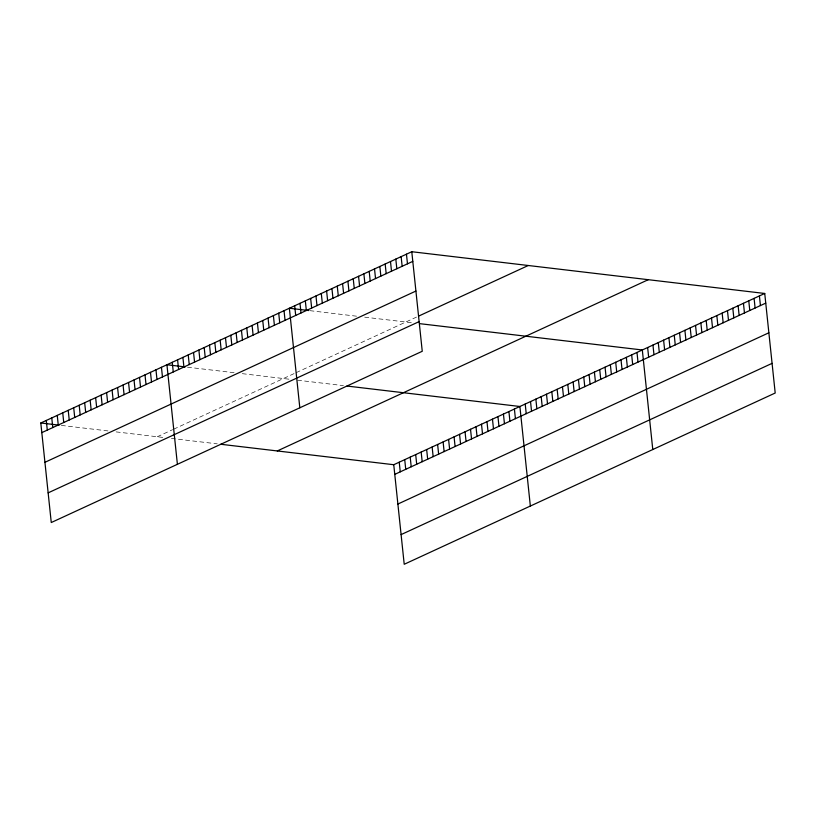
<?xml version="1.0" encoding="UTF-8"?>
<svg xmlns="http://www.w3.org/2000/svg" width="816" height="816" viewBox="0 0 816 816"><rect width="100%" height="100%" fill="white"/><g stroke="black" fill="none" stroke-linecap="round" stroke-linejoin="round"><path stroke-width="0.61" stroke-dasharray="4.08 3.06" d="M157.274 436.754L172.625 429.665M173.726 429.165L294.056 373.616M296.188 372.637L416.476 317.098M309.917 310.672L356.735 316.21M364.721 317.159L411.713 322.708M187.486 367.19L234.304 372.718M242.301 373.667L290.465 379.369M297.524 380.195L343.414 385.621M61.353 425.411L109.313 431.083M116.168 431.899L164.332 437.59M171.391 438.427L217.28 443.853"/><path stroke-width="1.22" d="M411.784 251.726L422.249 351.278L51.265 522.536L40.8 422.984L411.784 251.726L764.735 293.464L775.2 393.016L404.216 564.274L393.751 464.722L764.735 293.464M41.81 432.633L412.794 261.375M44.931 462.305L415.915 291.047M418.608 316.118L528.258 265.506M48.144 492.864L419.128 321.616M277.277 450.952L648.261 279.694M394.771 474.371L765.755 303.113M397.882 504.043L768.866 332.785M401.095 534.602L772.079 363.355M308.774 310.539L289.364 308.244L299.819 407.796M419.954 323.687L642.314 349.982L652.78 449.534M185.201 366.914L166.933 364.752L177.398 464.304M346.943 386.039L519.884 406.49L530.349 506.042M40.8 422.984L59.068 425.146M220.81 444.271L393.751 464.722M759.41 295.922L760.43 305.572M754.096 298.381L755.106 308.03M748.772 300.839L749.782 310.488M743.447 303.297L744.457 312.946M738.123 305.755L739.133 315.404M732.799 308.213L733.819 317.863M727.474 310.661L728.494 320.321M722.15 313.12L723.17 322.779M716.836 315.578L717.845 325.237M711.511 318.036L712.521 327.685M706.187 320.494L707.197 330.143M700.862 322.952L701.882 332.602M695.538 325.411L696.558 335.06M690.214 327.869L691.234 337.518M684.899 330.327L685.909 339.976M679.575 332.785L680.585 342.434M674.251 335.233L675.26 344.893M668.926 337.691L669.936 347.351M663.602 340.15L664.622 349.809M658.277 342.608L659.297 352.257M652.953 345.066L653.973 354.715M647.639 347.524L648.649 357.173M636.99 352.441L638 362.09M631.666 354.899L632.686 364.548M626.341 357.357L627.361 367.006M621.017 359.805L622.037 369.464M615.703 362.263L616.712 371.923M610.378 364.721L611.388 374.371M605.054 367.18L606.064 376.829M599.729 369.638L600.739 379.287M594.405 372.096L595.425 381.745M589.081 374.554L590.101 384.203M583.756 377.012L584.776 386.662M578.442 379.471L579.452 389.12M573.118 381.919L574.127 391.578M567.793 384.377L568.803 394.036M562.469 386.835L563.489 396.494M557.144 389.293L558.164 398.942M551.82 391.751L552.84 401.401M546.506 394.21L547.516 403.859M541.181 396.668L542.191 406.317M535.857 399.126L536.867 408.775M530.533 401.584L531.542 411.233M525.208 404.042L526.228 413.692M514.406 409.03L515.416 418.679M508.919 411.56L509.929 421.209M503.431 414.089L504.451 423.739M497.954 416.619L498.964 426.268M492.466 419.149L493.476 428.808M486.979 421.688L487.999 431.338M481.501 424.218L482.511 433.867M476.014 426.748L477.034 436.397M470.526 429.277L471.546 438.926M465.049 431.807L466.058 441.466M459.561 434.347L460.581 443.996M454.073 436.876L455.093 446.525M448.596 439.406L449.606 449.055M443.108 441.935L444.128 451.585M437.621 444.465L438.641 454.124M432.143 447.005L433.153 456.654M406.46 254.184L407.48 263.833M426.656 449.534L427.676 459.184M401.135 256.642L402.155 266.291M421.168 452.064L422.188 461.713M395.811 259.1L396.831 268.75M415.691 454.594L416.701 464.243M390.497 261.559L391.507 271.208M410.203 457.123L411.223 466.783M385.172 264.017L386.182 273.666M404.726 459.663L405.736 469.312M379.848 266.475L380.858 276.124M399.238 462.193L400.248 471.842M374.524 268.923L375.544 278.582M369.199 271.381L370.219 281.041M363.875 273.839L364.895 283.489M358.561 276.298L359.57 285.947M353.236 278.756L354.246 288.405M347.912 281.214L348.922 290.863M342.587 283.672L343.597 293.321M337.263 286.13L338.283 295.78M331.939 288.589L332.959 298.238M326.614 291.037L327.634 300.696M321.3 293.495L322.31 303.154M315.976 295.953L316.985 305.612M310.651 298.411L311.661 308.06M305.327 300.869L306.347 310.519M300.002 303.328L301.022 312.977M294.678 305.786L295.698 315.435M284.039 310.702L285.049 320.351M278.715 313.16L279.725 322.81M273.391 315.608L274.4 325.268M268.066 318.067L269.086 327.726M262.742 320.525L263.762 330.174M257.428 322.983L258.437 332.632M252.103 325.441L253.113 335.09M246.779 327.899L247.789 337.549M241.454 330.358L242.464 340.007M236.13 332.816L237.15 342.465M230.806 335.274L231.826 344.923M225.481 337.732L226.501 347.381M220.167 340.18L221.177 349.84M214.843 342.638L215.852 352.298M209.518 345.097L210.528 354.746M204.194 347.555L205.214 357.204M198.869 350.013L199.889 359.662M193.545 352.471L194.565 362.12M188.231 354.929L189.241 364.579M182.906 357.388L183.916 367.037M177.582 359.846L178.592 369.495M172.258 362.294L173.267 371.953M161.446 367.292L162.466 376.941M155.968 369.821L156.978 379.471M150.481 372.351L151.501 382M145.003 374.881L146.013 384.53M139.516 377.41L140.525 387.07M134.028 379.95L135.048 389.599M128.551 382.48L129.56 392.129M123.063 385.009L124.073 394.658M117.575 387.539L118.595 397.188M112.098 390.068L113.108 399.728M106.61 392.608L107.62 402.257M101.123 395.138L102.143 404.787M95.645 397.667L96.655 407.317M90.158 400.197L91.168 409.846M84.67 402.727L85.69 412.386M79.193 405.256L80.203 414.916M73.705 407.796L74.715 417.445M68.218 410.326L69.238 419.975M62.74 412.855L63.75 422.504M57.253 415.385L58.262 425.044M51.765 417.914L52.785 427.574M46.288 420.454L47.297 430.103"/></g></svg>
